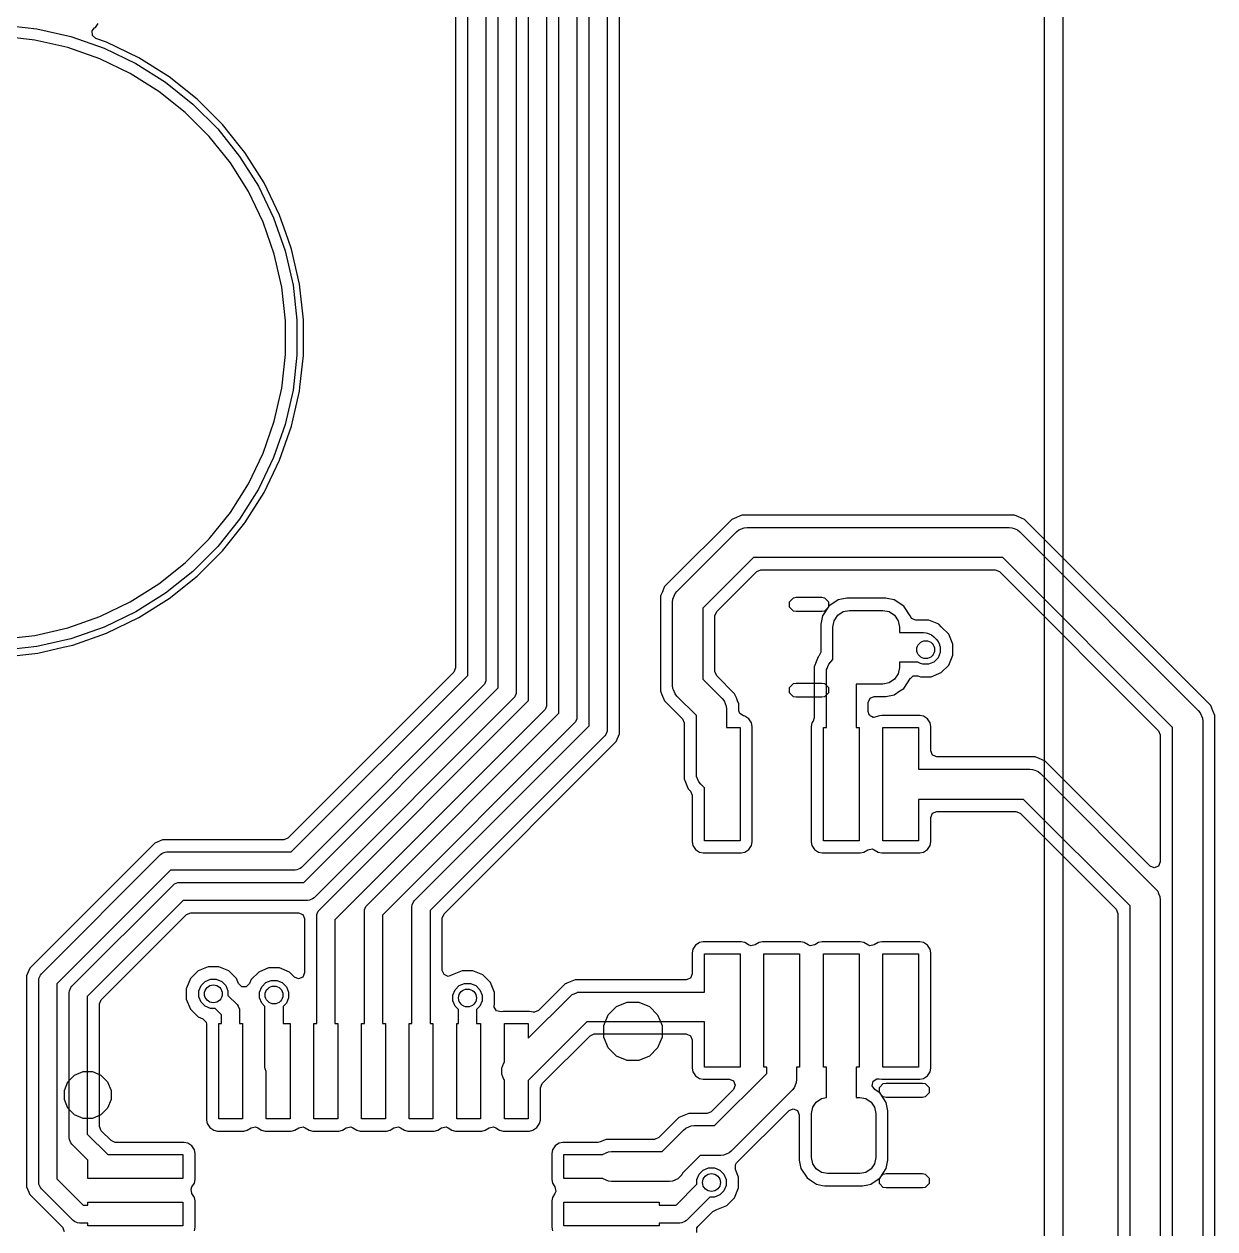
# Model space of a CAD drawing. Extents: x 117.4 to 171.8, y -136.1 to -67.8.
# Drawn here: x 155.43 to 165.43, y -114.66 to -104.55 of the extents above; entities that cross this region are included whole.
import ezdxf

# ---------------------------------------------------------------- set-up
doc = ezdxf.new("R2010")
doc.units = 0
doc.layers.add('BLACK', color=7, linetype='CONTINUOUS')

msp = doc.modelspace()

# ---------------------------------------------------------------- linework, layer by layer
at = {"layer": 'BLACK', "linetype": 'CONTINUOUS'}
for p, q in [((163.9981, -115.978836), (163.9981, -101.1324)), ((164.1505, -101.2086), (164.1505, -116.981999)), ((159.0501, -102.135651), (159.0501, -109.952984)), ((159.1526, -110.01615), (159.1526, -102.1712)), ((159.305, -102.202763), (159.305, -110.047714)), ((159.407599, -109.942089), (159.4076, -102.276824)), ((159.559999, -102.308387), (159.559999, -109.942089)), ((159.662599, -110.047713), (159.6626, -102.382448)), ((159.814999, -102.414011), (159.814999, -110.047713)), ((159.9176, -110.333021), (159.9176, -102.488072)), ((160.07, -102.519635), (160.07, -110.364584)), ((160.1726, -110.438645), (160.1726, -102.593696)), ((160.325, -102.625259), (160.325, -110.470208)), ((160.4275, -106.911098), (160.4275, -102.688425)), ((155.237548, -104.552668), (155.530788, -104.585708)), ((155.530788, -104.585708), (155.818485, -104.651373)), ((155.997962, -104.603313), (156.017375, -104.578256)), ((156.000107, -104.641521), (155.997962, -104.603313)), ((156.017375, -104.578256), (156.023898, -104.573898)), ((156.023898, -104.573898), (156.046553, -104.539993)), ((155.514705, -104.680362), (155.232164, -104.648528)), ((155.791906, -104.743632), (155.514705, -104.680362)), ((155.818485, -104.651373), (156.097021, -104.748837)), ((156.028642, -104.667021), (156.000107, -104.641521)), ((156.11795, -104.698272), (156.028642, -104.667021)), ((156.117956, -104.698274), (156.11795, -104.698272)), ((156.117963, -104.698277), (156.117956, -104.698274)), ((156.117969, -104.69828), (156.117963, -104.698277)), ((156.117974, -104.698282), (156.117969, -104.69828)), ((156.389358, -104.828973), (156.117974, -104.698282)), ((156.060279, -104.837539), (155.791906, -104.743632)), ((156.097021, -104.748837), (156.362893, -104.876874)), ((156.31645, -104.960905), (156.060279, -104.837539)), ((156.362893, -104.876874), (156.612757, -105.033874)), ((156.389368, -104.828978), (156.389358, -104.828973)), ((156.644422, -104.989239), (156.389368, -104.828978)), ((156.557199, -105.112177), (156.31645, -104.960905)), ((156.644424, -104.989241), (156.644422, -104.989239)), ((156.644426, -104.989242), (156.644424, -104.989241)), ((156.879939, -105.177058), (156.644426, -104.989242)), ((156.779496, -105.289453), (156.557199, -105.112177)), ((156.612757, -105.033874), (156.843472, -105.217864)), ((156.843472, -105.217864), (157.052136, -105.426528)), ((157.092942, -105.390061), (156.879939, -105.177058)), ((156.980547, -105.490504), (156.779496, -105.289453)), ((157.052136, -105.426528), (157.236126, -105.657243)), ((157.24434, -105.579908), (157.092942, -105.390061)), ((157.157823, -105.712801), (156.980547, -105.490504)), ((157.28076, -105.625577), (157.24434, -105.579908)), ((157.441021, -105.880631), (157.28076, -105.625577)), ((157.309095, -105.95355), (157.157823, -105.712801)), ((157.236126, -105.657243), (157.393126, -105.907107)), ((157.393126, -105.907107), (157.521163, -106.172979)), ((157.441023, -105.880635), (157.441021, -105.880631)), ((157.571723, -106.152037), (157.441023, -105.880635)), ((157.432461, -106.209721), (157.309095, -105.95355)), ((157.526368, -106.478094), (157.432461, -106.209721)), ((157.521163, -106.172979), (157.618627, -106.451515)), ((157.571726, -106.152046), (157.571723, -106.152037)), ((157.571727, -106.152048), (157.571726, -106.152046)), ((157.598997, -106.229983), (157.571727, -106.152048)), ((157.623114, -106.298905), (157.598997, -106.229983)), ((157.671215, -106.436369), (157.623114, -106.298905)), ((157.738244, -106.730038), (157.671215, -106.436369)), ((157.589638, -106.755295), (157.526368, -106.478094)), ((157.618627, -106.451515), (157.684292, -106.739212)), ((157.684292, -106.739212), (157.717332, -107.032452)), ((157.738244, -106.730043), (157.738244, -106.730038)), ((157.738245, -106.730045), (157.738244, -106.730043)), ((157.771972, -107.029384), (157.738245, -106.730045)), ((157.621472, -107.037836), (157.589638, -106.755295)), ((160.4275, -109.35435), (160.4275, -106.911098)), ((157.621472, -107.322164), (157.621472, -107.037836)), ((157.717332, -107.032452), (157.717332, -107.327548)), ((157.771972, -107.330616), (157.771972, -107.029384)), ((157.589638, -107.604705), (157.621472, -107.322164)), ((157.717332, -107.327548), (157.684292, -107.620788)), ((157.742118, -107.595578), (157.771972, -107.330616)), ((157.526368, -107.881906), (157.589638, -107.604705)), ((157.684292, -107.620788), (157.618627, -107.908485)), ((157.699462, -107.799873), (157.738244, -107.629961)), ((157.738244, -107.629961), (157.742118, -107.595578)), ((157.671214, -107.923635), (157.699462, -107.799873)), ((157.432461, -108.150279), (157.526368, -107.881906)), ((157.618627, -107.908485), (157.521163, -108.187021)), ((157.571723, -108.207963), (157.671214, -107.923635)), ((157.309095, -108.40645), (157.432461, -108.150279)), ((157.521163, -108.187021), (157.393126, -108.452893)), ((157.441023, -108.479365), (157.571723, -108.207963)), ((157.157823, -108.647199), (157.309095, -108.40645)), ((157.393126, -108.452893), (157.236126, -108.702757)), ((157.280758, -108.734426), (157.441023, -108.479365)), ((156.980547, -108.869496), (157.157823, -108.647199)), ((157.236126, -108.702757), (157.052136, -108.933472)), ((157.092942, -108.969939), (157.280758, -108.734426)), ((161.369996, -108.70544), (160.869999, -109.205439)), ((161.369997, -108.70544), (161.369996, -108.70544)), ((161.454346, -108.6705), (161.369997, -108.70544)), ((161.454349, -108.6705), (161.454346, -108.6705)), ((161.545651, -108.6705), (161.454349, -108.6705)), ((163.74565, -108.6705), (161.545651, -108.6705)), ((163.745651, -108.6705), (163.74565, -108.6705)), ((163.745653, -108.6705), (163.745651, -108.6705)), ((163.780589, -108.684971), (163.745653, -108.6705)), ((163.78059, -108.684972), (163.780589, -108.684971)), ((163.830001, -108.705439), (163.78059, -108.684972)), ((163.830002, -108.70544), (163.830001, -108.705439)), ((165.330001, -110.205439), (163.830002, -108.70544)), ((156.779496, -109.070547), (156.980547, -108.869496)), ((160.910197, -109.310197), (161.410198, -108.810197)), ((161.410198, -108.810197), (161.429442, -108.794403)), ((161.429442, -108.794403), (161.475223, -108.77544)), ((161.475223, -108.77544), (161.475224, -108.77544)), ((161.475224, -108.77544), (161.5, -108.773)), ((161.5, -108.773), (163.7, -108.773)), ((163.7, -108.773), (163.724776, -108.77544)), ((163.724776, -108.77544), (163.724777, -108.77544)), ((163.724777, -108.77544), (163.74374, -108.783295)), ((163.74374, -108.783295), (163.770557, -108.794403)), ((163.770557, -108.794403), (163.770558, -108.794404)), ((163.770558, -108.794404), (163.789803, -108.810197)), ((163.789803, -108.810197), (165.289802, -110.310197)), ((157.052136, -108.933472), (156.843472, -109.142136)), ((156.879939, -109.182942), (157.092942, -108.969939)), ((156.557199, -109.247823), (156.779496, -109.070547)), ((161.552605, -109.027), (161.127, -109.452605)), ((163.647394, -109.027), (161.552605, -109.027)), ((165.073, -110.452605), (163.647394, -109.027)), ((156.843472, -109.142136), (156.612757, -109.326126)), ((161.244145, -109.480417), (161.580417, -109.144145)), ((161.580417, -109.144145), (161.615772, -109.1295)), ((161.615772, -109.1295), (163.584228, -109.1295)), ((163.584228, -109.1295), (163.619583, -109.144145)), ((163.619583, -109.144145), (164.955855, -110.480417)), ((156.31645, -109.399095), (156.557199, -109.247823)), ((156.644426, -109.370758), (156.879939, -109.182942)), ((160.805439, -109.269999), (160.784972, -109.31941)), ((160.80544, -109.269997), (160.805439, -109.269999)), ((160.805442, -109.269995), (160.80544, -109.269997)), ((160.869999, -109.205439), (160.805442, -109.269995)), ((156.612757, -109.326126), (156.362893, -109.483126)), ((156.389365, -109.531023), (156.644426, -109.370758)), ((160.4275, -110.434661), (160.4275, -109.35435)), ((160.77172, -109.351405), (160.7705, -109.35435)), ((160.7705, -109.35435), (160.7705, -110.054349)), ((160.772755, -109.348905), (160.77172, -109.351405)), ((160.784971, -109.31941), (160.772755, -109.348905)), ((160.784972, -109.319411), (160.784971, -109.31941)), ((160.784972, -109.31941), (160.784972, -109.319411)), ((160.873, -109.4), (160.87544, -109.375224)), ((160.87544, -109.375224), (160.894403, -109.329443)), ((160.894403, -109.329443), (160.894404, -109.329442)), ((160.894404, -109.329442), (160.910197, -109.310197)), ((161.856731, -109.397039), (161.889203, -109.364567)), ((161.889203, -109.364567), (161.912164, -109.36)), ((161.912164, -109.36), (162.127836, -109.36)), ((162.127836, -109.36), (162.150797, -109.364567)), ((162.150797, -109.364567), (162.183269, -109.397039)), ((162.336106, -109.367501), (162.265384, -109.381568)), ((162.336116, -109.3675), (162.336106, -109.367501)), ((162.663884, -109.3675), (162.336116, -109.3675)), ((162.663885, -109.3675), (162.663884, -109.3675)), ((162.675566, -109.369823), (162.663885, -109.3675)), ((162.734614, -109.381568), (162.675566, -109.369823)), ((156.060279, -109.522461), (156.31645, -109.399095)), ((160.873, -110.1), (160.873, -109.4)), ((161.127, -109.452605), (161.127, -110.047394)), ((161.856731, -109.442961), (161.856731, -109.397039)), ((161.889203, -109.475433), (161.856731, -109.442961)), ((161.912164, -109.48), (161.889203, -109.475433)), ((162.150797, -109.475433), (162.127836, -109.48)), ((162.185167, -109.435166), (162.131569, -109.515381)), ((162.183269, -109.442961), (162.150797, -109.475433)), ((162.183269, -109.397039), (162.183269, -109.442961)), ((162.265377, -109.381571), (162.185167, -109.435166)), ((162.265384, -109.381568), (162.265377, -109.381571)), ((162.306424, -109.480657), (162.36, -109.47)), ((162.36, -109.47), (162.64, -109.47)), ((162.64, -109.47), (162.693576, -109.480657)), ((162.734618, -109.381569), (162.734614, -109.381568)), ((162.814833, -109.435167), (162.734618, -109.381569)), ((162.868428, -109.515377), (162.814833, -109.435167)), ((155.791906, -109.616368), (156.060279, -109.522461)), ((156.362893, -109.483126), (156.097021, -109.611163)), ((156.117963, -109.661723), (156.389365, -109.531023)), ((161.2295, -109.515772), (161.244145, -109.480417)), ((161.2295, -109.984227), (161.2295, -109.515772)), ((162.127836, -109.48), (161.912164, -109.48)), ((162.131568, -109.515385), (162.1175, -109.586111)), ((162.131569, -109.515381), (162.131568, -109.515385)), ((162.22, -109.61), (162.230657, -109.556424)), ((162.230657, -109.556424), (162.261005, -109.511005)), ((162.261005, -109.511005), (162.306424, -109.480657)), ((162.693576, -109.480657), (162.738995, -109.511005)), ((162.738995, -109.511005), (162.769343, -109.556424)), ((162.769343, -109.556424), (162.78, -109.61)), ((162.870314, -109.51993), (162.868428, -109.515377)), ((162.87162, -109.519388), (162.870314, -109.51993)), ((162.881493, -109.537855), (162.87162, -109.519388)), ((162.916848, -109.5525), (162.881493, -109.537855)), ((163.025253, -109.5525), (162.916848, -109.5525)), ((163.108868, -109.587135), (163.025253, -109.5525)), ((155.232164, -109.711472), (155.514705, -109.679638)), ((155.514705, -109.679638), (155.791906, -109.616368)), ((156.097021, -109.611163), (155.818485, -109.708627)), ((155.833635, -109.761214), (156.117963, -109.661723)), ((162.1175, -109.586111), (162.1175, -109.820056)), ((162.22, -109.883224), (162.22, -109.61)), ((162.78, -109.61), (162.78, -109.655)), ((162.78, -109.655), (162.98, -109.655)), ((162.98, -109.655), (163.004386, -109.657402)), ((163.004386, -109.657402), (163.004387, -109.657402)), ((163.004387, -109.657402), (163.014818, -109.661723)), ((163.014818, -109.661723), (163.049446, -109.676066)), ((163.049446, -109.676066), (163.049451, -109.676071)), ((163.049451, -109.676071), (163.068388, -109.691612)), ((163.128868, -109.607135), (163.108868, -109.587135)), ((163.192865, -109.671132), (163.128868, -109.607135)), ((163.2275, -109.754747), (163.192865, -109.671132)), ((155.530788, -109.774292), (155.237548, -109.807332)), ((155.818485, -109.708627), (155.530788, -109.774292)), ((155.539961, -109.828244), (155.75242, -109.77975)), ((155.75242, -109.77975), (155.833635, -109.761214)), ((163.068388, -109.691612), (163.088388, -109.711611)), ((163.088388, -109.711611), (163.103933, -109.730553)), ((163.103933, -109.730553), (163.103934, -109.730554)), ((163.103934, -109.730554), (163.114314, -109.755614)), ((163.114314, -109.755614), (163.116633, -109.761214)), ((163.116633, -109.761214), (163.122598, -109.775614)), ((163.122598, -109.775614), (163.122598, -109.824386)), ((163.2275, -109.845253), (163.2275, -109.754747)), ((155.240616, -109.861972), (155.539955, -109.828245)), ((155.539955, -109.828245), (155.539957, -109.828244)), ((155.539957, -109.828244), (155.539961, -109.828244)), ((162.097134, -109.861132), (162.0625, -109.944746)), ((162.102857, -109.855409), (162.097134, -109.861132)), ((162.1175, -109.820056), (162.102857, -109.855409)), ((163.103934, -109.869446), (163.069446, -109.903934)), ((163.122598, -109.824386), (163.103934, -109.869446)), ((163.192865, -109.928868), (163.2275, -109.845253)), ((159.0501, -109.952984), (159.035455, -109.988339)), ((159.407599, -110.121775), (159.407599, -109.942089)), ((159.559999, -109.942089), (159.56, -110.153338)), ((162.0625, -109.944746), (162.0625, -110.371324)), ((162.165, -109.99), (162.167402, -109.965614)), ((162.167402, -109.965614), (162.170989, -109.956955)), ((162.170989, -109.956955), (162.177146, -109.942089)), ((162.177146, -109.942089), (162.186066, -109.920554)), ((162.186066, -109.920554), (162.186071, -109.920548)), ((162.186071, -109.920548), (162.201612, -109.901612)), ((162.201612, -109.901612), (162.22, -109.883224)), ((162.78, -109.95), (162.769343, -110.003576)), ((162.933128, -109.905), (162.78, -109.905)), ((162.78, -109.905), (162.78, -109.95)), ((162.956949, -109.914866), (162.933128, -109.905)), ((162.975613, -109.922598), (162.956949, -109.914866)), ((162.975614, -109.922598), (162.975613, -109.922598)), ((163.024386, -109.922598), (162.975614, -109.922598)), ((163.024387, -109.922598), (163.024386, -109.922598)), ((163.037584, -109.917131), (163.024387, -109.922598)), ((163.069446, -109.903934), (163.037584, -109.917131)), ((163.128868, -109.992865), (163.192865, -109.928868)), ((159.035455, -109.988339), (157.641827, -111.381967)), ((157.669638, -111.499112), (159.1526, -110.01615)), ((159.303536, -110.06258), (159.292158, -110.090048)), ((159.305, -110.047714), (159.303536, -110.062579)), ((159.303536, -110.062579), (159.303536, -110.06258)), ((159.662599, -110.227398), (159.662599, -110.047713)), ((159.814999, -110.047713), (159.815, -110.258961)), ((160.7705, -110.054349), (160.7705, -110.145651)), ((161.127, -110.047394), (161.289803, -110.210198)), ((161.244145, -110.019582), (161.2295, -109.984227)), ((161.394558, -110.169995), (161.244145, -110.019582)), ((161.856731, -110.117039), (161.889203, -110.084567)), ((161.889203, -110.084567), (161.912164, -110.08)), ((161.912164, -110.08), (162.127836, -110.08)), ((162.127836, -110.08), (162.150797, -110.084567)), ((162.150797, -110.084567), (162.183269, -110.117039)), ((162.165, -110.455), (162.165, -109.99)), ((162.693576, -110.079343), (162.64, -110.09)), ((162.738995, -110.048995), (162.693576, -110.079343)), ((162.769343, -110.003576), (162.738995, -110.048995)), ((162.814833, -110.124833), (162.871167, -110.040524)), ((162.871167, -110.040524), (162.872357, -110.041319)), ((162.872357, -110.041319), (162.895038, -110.018627)), ((162.895038, -110.018627), (162.933306, -110.018619)), ((162.933306, -110.018619), (162.942499, -110.022426)), ((162.942499, -110.022426), (162.954744, -110.027499)), ((162.954744, -110.027499), (162.954747, -110.0275)), ((162.954747, -110.0275), (163.045251, -110.0275)), ((163.045251, -110.0275), (163.045253, -110.0275)), ((163.045253, -110.0275), (163.128868, -109.992865)), ((159.282682, -110.101595), (157.755084, -111.629194)), ((157.775262, -111.754112), (159.407599, -110.121775)), ((159.292158, -110.090048), (159.282682, -110.101595)), ((159.558536, -110.168204), (159.55049, -110.187627)), ((159.56, -110.153338), (159.558536, -110.168204)), ((160.7705, -110.145651), (160.780793, -110.1705)), ((160.780793, -110.1705), (160.805439, -110.230001)), ((160.87544, -110.124776), (160.873, -110.1)), ((160.87544, -110.124777), (160.87544, -110.124776)), ((160.881113, -110.138472), (160.87544, -110.124777)), ((160.894403, -110.170557), (160.881113, -110.138472)), ((160.894404, -110.170558), (160.894403, -110.170557)), ((160.910197, -110.189803), (160.894404, -110.170558)), ((161.394562, -110.170001), (161.394558, -110.169995)), ((161.40924, -110.205439), (161.394562, -110.170001)), ((161.856731, -110.162961), (161.856731, -110.117039)), ((161.889203, -110.195433), (161.856731, -110.162961)), ((162.183269, -110.162961), (162.150797, -110.195433)), ((162.183269, -110.117039), (162.183269, -110.162961)), ((162.64, -110.09), (162.415, -110.09)), ((162.415, -110.09), (162.415, -110.455)), ((162.663893, -110.192498), (162.734615, -110.178431)), ((162.734615, -110.178431), (162.734615, -110.17843)), ((162.734615, -110.17843), (162.734619, -110.17843)), ((162.734619, -110.17843), (162.783677, -110.145651)), ((162.783677, -110.145651), (162.814833, -110.124833)), ((159.537681, -110.20722), (157.860708, -111.884194)), ((157.906118, -111.98388), (159.662599, -110.227398)), ((159.547158, -110.195673), (159.537681, -110.20722)), ((159.55049, -110.187627), (159.547158, -110.195673)), ((159.813536, -110.273827), (159.802158, -110.301295)), ((159.815, -110.258961), (159.813536, -110.273827)), ((160.805439, -110.230001), (160.80544, -110.230002)), ((160.80544, -110.230002), (160.955855, -110.380417)), ((161.073, -110.352605), (160.910197, -110.189803)), ((161.289803, -110.210198), (161.305597, -110.229442)), ((161.305597, -110.229442), (161.323982, -110.273827)), ((161.323982, -110.273827), (161.32456, -110.275224)), ((161.32456, -110.275224), (161.327, -110.3)), ((161.419414, -110.230001), (161.40924, -110.205439)), ((161.4295, -110.25435), (161.419414, -110.230001)), ((161.4295, -110.31095), (161.4295, -110.25435)), ((161.912164, -110.2), (161.889203, -110.195433)), ((162.127836, -110.2), (161.912164, -110.2)), ((162.150797, -110.195433), (162.127836, -110.2)), ((162.5175, -110.242499), (162.532145, -110.207144)), ((162.5175, -110.320032), (162.5175, -110.242499)), ((162.532145, -110.207144), (162.5675, -110.192499)), ((162.5675, -110.192499), (162.663883, -110.192499)), ((162.663883, -110.192499), (162.663884, -110.192499)), ((162.663884, -110.192499), (162.663885, -110.192498)), ((162.663885, -110.192498), (162.663893, -110.192498)), ((165.394561, -110.269999), (165.330001, -110.205439)), ((165.412991, -110.314493), (165.394561, -110.269999)), ((159.792682, -110.312842), (158.0362, -112.069325)), ((158.306118, -111.944504), (159.9176, -110.333021)), ((159.802158, -110.301295), (159.792682, -110.312842)), ((160.068536, -110.37945), (160.057159, -110.406918)), ((160.07, -110.364584), (160.068536, -110.37945)), ((160.955855, -110.380417), (160.9705, -110.415772)), ((161.073, -110.84), (161.073, -110.352605)), ((161.327, -110.3), (161.327, -110.455)), ((161.43001, -110.314493), (161.4295, -110.31095)), ((161.437927, -110.335148), (161.43001, -110.314493)), ((161.469745, -110.356408), (161.437927, -110.335148)), ((161.479989, -110.358445), (161.469745, -110.356408)), ((161.479991, -110.358446), (161.479989, -110.358445)), ((161.479993, -110.358447), (161.479991, -110.358446)), ((161.513898, -110.381102), (161.479993, -110.358447)), ((161.536553, -110.415007), (161.513898, -110.381102)), ((162.0625, -110.371324), (162.054074, -110.399101)), ((162.525926, -110.347809), (162.5175, -110.320032)), ((162.530184, -110.350654), (162.525926, -110.347809)), ((162.532145, -110.355387), (162.530184, -110.350654)), ((162.545617, -110.360967), (162.532145, -110.355387)), ((162.557744, -110.369071), (162.545617, -110.360967)), ((162.562767, -110.368071), (162.557744, -110.369071)), ((162.5675, -110.370032), (162.562767, -110.368071)), ((162.580973, -110.36445), (162.5675, -110.370032)), ((162.595277, -110.361606), (162.580973, -110.36445)), ((162.600003, -110.358448), (162.595277, -110.361606)), ((162.600006, -110.358447), (162.600003, -110.358448)), ((162.600007, -110.358447), (162.600006, -110.358447)), ((162.61026, -110.356408), (162.600007, -110.358447)), ((162.629904, -110.352501), (162.61026, -110.356408)), ((162.629908, -110.3525), (162.629904, -110.352501)), ((162.95009, -110.3525), (162.629908, -110.3525)), ((162.950095, -110.3525), (162.95009, -110.3525)), ((162.979993, -110.358447), (162.950095, -110.3525)), ((163.013898, -110.381102), (162.979993, -110.358447)), ((163.036553, -110.415007), (163.013898, -110.381102)), ((165.289802, -110.310197), (165.305596, -110.329442)), ((165.305596, -110.329442), (165.305597, -110.329443)), ((165.305597, -110.329443), (165.32456, -110.375224)), ((165.32456, -110.375224), (165.327, -110.4)), ((165.414739, -110.318713), (165.412991, -110.314493)), ((165.428733, -110.352498), (165.414739, -110.318713)), ((165.429499, -110.354348), (165.428733, -110.352498)), ((165.4295, -110.35435), (165.429499, -110.354348)), ((165.4295, -113.411097), (165.4295, -110.35435)), ((160.047682, -110.418465), (158.4362, -112.029949)), ((158.706118, -111.905131), (160.1726, -110.438645)), ((160.057159, -110.406918), (160.047682, -110.418465)), ((160.323536, -110.485074), (160.312158, -110.512542)), ((160.325, -110.470208), (160.323536, -110.485074)), ((160.4275, -110.505754), (160.4275, -110.434661)), ((160.9705, -110.415772), (160.9705, -110.885652)), ((161.327, -110.455), (161.44, -110.455)), ((161.44, -110.455), (161.44, -111.405)), ((161.542499, -110.444906), (161.536553, -110.415007)), ((161.5425, -111.415095), (161.542499, -110.444906)), ((162.043447, -110.415007), (162.0375, -110.444905)), ((162.0375, -110.444905), (162.0375, -110.444906)), ((162.0375, -110.444906), (162.0375, -110.444908)), ((162.0375, -110.444908), (162.0375, -111.415091)), ((162.043448, -110.415004), (162.043447, -110.415007)), ((162.054074, -110.399101), (162.043448, -110.415004)), ((162.14, -111.405), (162.14, -110.455)), ((162.14, -110.455), (162.165, -110.455)), ((162.415, -110.455), (162.44, -110.455)), ((162.44, -110.455), (162.44, -111.405)), ((162.64, -111.405), (162.64, -110.455)), ((162.64, -110.455), (162.94, -110.455)), ((162.94, -110.455), (162.94, -110.803)), ((163.042499, -110.444906), (163.036553, -110.415007)), ((163.042499, -110.444908), (163.042499, -110.444906)), ((163.042499, -110.6505), (163.042499, -110.444908)), ((164.955855, -110.480417), (164.9705, -110.515772)), ((165.073, -115.493414), (165.073, -110.452605)), ((165.327, -110.4), (165.327, -115.493414)), ((160.302682, -110.524089), (158.8362, -111.990574)), ((158.953344, -112.018386), (160.400295, -110.571433)), ((160.312158, -110.512542), (160.302682, -110.524089)), ((160.400295, -110.571433), (160.4275, -110.505754)), ((164.9705, -110.515772), (164.9705, -111.581828)), ((163.057144, -110.685855), (163.042499, -110.6505)), ((163.092499, -110.7005), (163.057144, -110.685855)), ((163.91905, -110.7005), (163.092499, -110.7005)), ((163.919051, -110.7005), (163.91905, -110.7005)), ((163.919053, -110.7005), (163.919051, -110.7005)), ((163.953989, -110.714971), (163.919053, -110.7005)), ((163.95399, -110.714972), (163.953989, -110.714971)), ((164.003401, -110.735439), (163.95399, -110.714972)), ((164.003402, -110.73544), (164.003401, -110.735439)), ((164.003404, -110.735442), (164.003402, -110.73544)), ((164.885145, -111.617183), (164.003404, -110.735442)), ((160.9705, -110.885652), (161.005439, -110.970001)), ((161.07544, -110.864776), (161.073, -110.84)), ((161.094403, -110.910557), (161.07544, -110.864776)), ((162.94, -110.803), (163.8734, -110.803)), ((163.8734, -110.803), (163.898176, -110.80544)), ((163.898176, -110.80544), (163.898177, -110.80544)), ((163.898177, -110.80544), (163.91714, -110.813295)), ((163.91714, -110.813295), (163.943957, -110.824403)), ((163.943957, -110.824403), (163.943958, -110.824404)), ((163.943958, -110.824404), (163.963203, -110.840197)), ((163.963203, -110.840197), (164.933202, -111.810197)), ((161.005439, -110.970001), (161.022855, -110.987417)), ((161.022855, -110.987417), (161.0375, -111.022772)), ((161.094404, -110.910558), (161.094403, -110.910557)), ((161.110197, -110.929803), (161.094404, -110.910558)), ((161.14, -110.959605), (161.110197, -110.929803)), ((161.14, -111.405), (161.14, -110.959605)), ((161.0375, -111.022772), (161.0375, -111.415091)), ((163.820794, -111.057), (162.94, -111.057)), ((162.94, -111.057), (162.94, -111.405)), ((164.7164, -111.952605), (163.820794, -111.057)), ((163.0425, -111.2095), (163.057145, -111.174145)), ((163.057145, -111.174145), (163.0925, -111.1595)), ((163.0925, -111.1595), (163.757628, -111.1595)), ((163.757628, -111.1595), (163.792983, -111.174145)), ((163.792983, -111.174145), (164.599255, -111.980417)), ((163.0425, -111.415095), (163.0425, -111.2095)), ((156.589139, -111.396612), (156.523461, -111.423818)), ((157.606472, -111.396612), (156.589139, -111.396612)), ((157.641827, -111.381967), (157.606472, -111.396612)), ((156.52346, -111.423818), (155.767376, -112.179904)), ((156.523461, -111.423818), (156.52346, -111.423818)), ((156.593109, -111.507499), (156.609822, -111.500576)), ((156.609822, -111.500576), (156.624688, -111.499112)), ((156.624688, -111.499112), (157.669638, -111.499112)), ((161.0375, -111.415091), (161.037501, -111.415094)), ((161.037501, -111.415094), (161.043447, -111.444993)), ((161.043447, -111.444993), (161.066102, -111.478898)), ((161.066102, -111.478898), (161.100007, -111.501553)), ((161.100007, -111.501553), (161.129905, -111.5075)), ((161.44, -111.405), (161.14, -111.405)), ((161.450094, -111.507499), (161.479993, -111.501553)), ((161.479993, -111.501553), (161.513898, -111.478898)), ((161.513898, -111.478898), (161.536553, -111.444993)), ((161.536553, -111.444993), (161.5425, -111.415095)), ((162.0375, -111.415091), (162.037501, -111.415094)), ((162.037501, -111.415094), (162.043447, -111.444993)), ((162.043447, -111.444993), (162.066102, -111.478898)), ((162.066102, -111.478898), (162.100007, -111.501553)), ((162.100007, -111.501553), (162.129905, -111.5075)), ((162.44, -111.405), (162.14, -111.405)), ((162.450094, -111.507499), (162.479993, -111.501553)), ((162.479993, -111.501553), (162.512222, -111.480017)), ((162.512222, -111.480017), (162.549753, -111.472551)), ((162.549753, -111.472551), (162.567776, -111.480017)), ((162.567776, -111.480017), (162.600007, -111.501553)), ((162.600007, -111.501553), (162.629905, -111.5075)), ((162.94, -111.405), (162.64, -111.405)), ((162.950094, -111.507499), (162.979993, -111.501553)), ((162.979993, -111.501553), (163.013898, -111.478898)), ((163.013898, -111.478898), (163.036553, -111.444993)), ((163.036553, -111.444993), (163.0425, -111.415095)), ((155.571118, -112.521118), (156.570806, -111.521431)), ((156.570806, -111.521431), (156.582353, -111.511954)), ((156.582353, -111.511954), (156.593109, -111.507499)), ((161.129905, -111.5075), (161.450094, -111.507499)), ((162.129905, -111.5075), (162.450094, -111.507499)), ((162.629905, -111.5075), (162.950094, -111.507499)), ((164.9705, -111.581828), (164.955855, -111.617183)), ((156.656251, -111.651512), (155.7012, -112.606563)), ((157.701202, -111.651512), (156.656251, -111.651512)), ((157.716068, -111.650048), (157.701202, -111.651512)), ((157.743536, -111.63867), (157.716068, -111.650048)), ((157.755084, -111.629194), (157.743536, -111.63867)), ((164.9205, -111.631828), (164.885145, -111.617183)), ((164.955855, -111.617183), (164.9205, -111.631828)), ((155.826118, -112.626742), (156.676431, -111.77643)), ((156.676431, -111.77643), (156.687978, -111.766954)), ((156.687978, -111.766954), (156.715446, -111.755576)), ((156.715446, -111.755576), (156.730312, -111.754112)), ((156.730312, -111.754112), (157.775262, -111.754112)), ((157.821692, -111.905048), (157.806826, -111.906512)), ((157.84916, -111.89367), (157.821692, -111.905048)), ((157.860708, -111.884194), (157.84916, -111.89367)), ((158.696642, -111.916678), (158.706118, -111.905131)), ((164.933202, -111.810197), (164.948996, -111.829442)), ((164.948996, -111.829442), (164.948997, -111.829443)), ((164.948997, -111.829443), (164.956956, -111.848658)), ((164.956956, -111.848658), (164.966992, -111.872888)), ((164.966992, -111.872888), (164.96796, -111.875224)), ((164.96796, -111.875224), (164.9704, -111.9)), ((164.9704, -111.9), (164.9704, -115.180383)), ((156.761875, -111.906512), (155.9562, -112.712187)), ((157.806826, -111.906512), (156.761875, -111.906512)), ((157.885264, -112.022896), (157.896642, -111.995428)), ((157.896642, -111.995428), (157.906118, -111.98388)), ((158.2838, -111.998386), (158.285264, -111.98352)), ((158.2838, -112.94), (158.2838, -111.998386)), ((158.285264, -111.98352), (158.296642, -111.956052)), ((158.296642, -111.956052), (158.306118, -111.944504)), ((158.6838, -111.959012), (158.685264, -111.944146)), ((158.6838, -112.94), (158.6838, -111.959012)), ((158.685264, -111.944146), (158.696642, -111.916678)), ((158.8362, -111.990574), (158.8362, -112.94)), ((164.599255, -111.980417), (164.6139, -112.015772)), ((164.7164, -115.127777), (164.7164, -111.952605)), ((156.073345, -112.739999), (156.789687, -112.023657)), ((156.789687, -112.023657), (156.825042, -112.009012)), ((156.825042, -112.009012), (157.7313, -112.009012)), ((157.7313, -112.009012), (157.766655, -112.023657)), ((157.766655, -112.023657), (157.7813, -112.059012)), ((157.7813, -112.059012), (157.7813, -112.513857)), ((157.8838, -112.037762), (157.885264, -112.022896)), ((157.8838, -112.94), (157.8838, -112.037762)), ((158.0362, -112.069325), (158.0362, -112.94)), ((158.4362, -112.029949), (158.4362, -112.94)), ((158.9387, -112.05374), (158.953344, -112.018386)), ((158.9387, -112.493857), (158.9387, -112.05374)), ((164.6139, -112.015772), (164.6139, -115.064611)), ((155.767376, -112.179904), (155.523775, -112.423505)), ((161.066102, -112.281102), (161.043447, -112.315007)), ((161.078892, -112.272556), (161.066102, -112.281102)), ((161.100006, -112.258447), (161.078892, -112.272556)), ((161.129904, -112.252501), (161.100006, -112.258447)), ((161.129908, -112.2525), (161.129904, -112.252501)), ((161.45009, -112.2525), (161.129908, -112.2525)), ((161.450095, -112.2525), (161.45009, -112.2525)), ((161.479993, -112.258447), (161.450095, -112.2525)), ((161.51222, -112.279981), (161.479993, -112.258447)), ((161.530245, -112.287447), (161.51222, -112.279981)), ((161.567778, -112.279981), (161.530245, -112.287447)), ((161.600004, -112.258447), (161.567778, -112.279981)), ((161.629904, -112.252501), (161.600004, -112.258447)), ((161.629908, -112.2525), (161.629904, -112.252501)), ((161.95009, -112.2525), (161.629908, -112.2525)), ((161.950095, -112.2525), (161.95009, -112.2525)), ((161.979993, -112.258447), (161.950095, -112.2525)), ((162.01222, -112.279981), (161.979993, -112.258447)), ((162.030245, -112.287447), (162.01222, -112.279981)), ((162.067778, -112.279981), (162.030245, -112.287447)), ((162.100004, -112.258447), (162.067778, -112.279981)), ((162.129904, -112.252501), (162.100004, -112.258447)), ((162.129908, -112.2525), (162.129904, -112.252501)), ((162.45009, -112.2525), (162.129908, -112.2525)), ((162.450095, -112.2525), (162.45009, -112.2525)), ((162.479993, -112.258447), (162.450095, -112.2525)), ((162.51222, -112.279981), (162.479993, -112.258447)), ((162.530245, -112.287447), (162.51222, -112.279981)), ((162.567778, -112.279981), (162.530245, -112.287447)), ((162.600004, -112.258447), (162.567778, -112.279981)), ((162.629904, -112.252501), (162.600004, -112.258447)), ((162.629908, -112.2525), (162.629904, -112.252501)), ((162.95009, -112.2525), (162.629908, -112.2525)), ((162.950095, -112.2525), (162.95009, -112.2525)), ((162.979993, -112.258447), (162.950095, -112.2525)), ((163.013898, -112.281102), (162.979993, -112.258447)), ((163.036553, -112.315007), (163.013898, -112.281102)), ((161.043447, -112.315007), (161.0375, -112.344905)), ((161.0375, -112.344905), (161.0375, -112.344906)), ((161.0375, -112.344906), (161.0375, -112.344908)), ((161.0375, -112.344908), (161.0375, -112.5225)), ((161.14, -112.675), (161.14, -112.355)), ((161.14, -112.355), (161.44, -112.355)), ((161.44, -112.355), (161.44, -113.305)), ((161.64, -113.305), (161.64, -112.355)), ((161.64, -112.355), (161.94, -112.355)), ((161.94, -112.355), (161.94, -113.305)), ((162.14, -113.305), (162.14, -112.355)), ((162.14, -112.355), (162.44, -112.355)), ((162.44, -112.355), (162.44, -113.305)), ((162.64, -113.305), (162.64, -112.355)), ((162.64, -112.355), (162.94, -112.355)), ((162.94, -112.355), (162.94, -113.305)), ((163.042499, -112.344906), (163.036553, -112.315007)), ((163.0425, -113.315095), (163.042499, -112.344906)), ((155.473505, -112.473774), (155.4463, -112.539451)), ((155.50901, -112.43827), (155.473505, -112.473774)), ((155.523775, -112.423505), (155.50901, -112.43827)), ((156.886705, -112.497715), (156.822715, -112.561705)), ((156.886711, -112.497711), (156.886705, -112.497715)), ((156.970323, -112.463077), (156.886711, -112.497711)), ((156.970324, -112.463077), (156.970323, -112.463077)), ((157.06083, -112.463077), (156.970324, -112.463077)), ((157.144445, -112.497712), (157.06083, -112.463077)), ((157.208442, -112.561709), (157.144445, -112.497712)), ((157.396128, -112.507138), (157.332138, -112.571128)), ((157.396134, -112.507134), (157.396128, -112.507138)), ((157.479746, -112.4725), (157.396134, -112.507134)), ((157.479747, -112.4725), (157.479746, -112.4725)), ((157.570253, -112.4725), (157.479747, -112.4725)), ((157.653868, -112.507135), (157.570253, -112.4725)), ((157.653871, -112.507138), (157.653868, -112.507135)), ((157.695945, -112.549212), (157.653871, -112.507138)), ((158.953345, -112.529212), (158.9387, -112.493857)), ((159.104746, -112.4975), (159.021134, -112.532134)), ((159.104747, -112.4975), (159.104746, -112.4975)), ((159.195253, -112.4975), (159.104747, -112.4975)), ((159.278868, -112.532135), (159.195253, -112.4975)), ((155.4463, -112.539451), (155.4463, -114.310548)), ((155.5488, -112.575), (155.550264, -112.560134)), ((155.5488, -114.275), (155.5488, -112.575)), ((155.550264, -112.560134), (155.561642, -112.532666)), ((155.561642, -112.532666), (155.571118, -112.521118)), ((155.7012, -112.606563), (155.7012, -114.243436)), ((156.822711, -112.561711), (156.789247, -112.6425)), ((156.822715, -112.561705), (156.822711, -112.561711)), ((156.911643, -112.621131), (156.946131, -112.586643)), ((156.946131, -112.586643), (156.991191, -112.567979)), ((156.991191, -112.567979), (157.039963, -112.567979)), ((157.039963, -112.567979), (157.085023, -112.586643)), ((157.085023, -112.586643), (157.119511, -112.621131)), ((157.225362, -112.602557), (157.208442, -112.561709)), ((157.226046, -112.604209), (157.225362, -112.602557)), ((157.253105, -112.631269), (157.226046, -112.604209)), ((157.318433, -112.60421), (157.291374, -112.631269)), ((157.332135, -112.571132), (157.318433, -112.60421)), ((157.332136, -112.57113), (157.332135, -112.571132)), ((157.332138, -112.571128), (157.332136, -112.57113)), ((157.421066, -112.630554), (157.455554, -112.596066)), ((157.455554, -112.596066), (157.500614, -112.577402)), ((157.500614, -112.577402), (157.549386, -112.577402)), ((157.549386, -112.577402), (157.594446, -112.596066)), ((157.594446, -112.596066), (157.628934, -112.630554)), ((157.7313, -112.563857), (157.695945, -112.549212)), ((157.766655, -112.549212), (157.7313, -112.563857)), ((157.7813, -112.513857), (157.766655, -112.549212)), ((158.9887, -112.543857), (158.953345, -112.529212)), ((159.015598, -112.532714), (158.9887, -112.543857)), ((159.017039, -112.534871), (159.015598, -112.532714)), ((159.02113, -112.532136), (159.017039, -112.534871)), ((159.021132, -112.532135), (159.02113, -112.532136)), ((159.021134, -112.532134), (159.021132, -112.532135)), ((159.080554, -112.621066), (159.125614, -112.602402)), ((159.125614, -112.602402), (159.174386, -112.602402)), ((159.174386, -112.602402), (159.219446, -112.621066)), ((159.342865, -112.596132), (159.278868, -112.532135)), ((159.3775, -112.679747), (159.342865, -112.596132)), ((159.971128, -112.607137), (159.747939, -112.830326)), ((159.971133, -112.607134), (159.971128, -112.607137)), ((159.979785, -112.60355), (159.971133, -112.607134)), ((159.982322, -112.6025), (159.979785, -112.60355)), ((159.984881, -112.60144), (159.982322, -112.6025)), ((160.054746, -112.5725), (159.984881, -112.60144)), ((160.9875, -112.5725), (160.054746, -112.5725)), ((161.022855, -112.557855), (160.9875, -112.5725)), ((161.0375, -112.5225), (161.022855, -112.557855)), ((155.8038, -112.680624), (155.805264, -112.665758)), ((155.8038, -113.9), (155.8038, -112.680624)), ((155.805264, -112.665758), (155.816642, -112.63829)), ((155.816642, -112.63829), (155.826118, -112.626742)), ((155.9562, -112.712187), (155.9562, -113.868436)), ((156.789247, -112.6425), (156.788077, -112.645324)), ((156.788077, -112.645324), (156.788077, -112.73583)), ((156.892979, -112.666191), (156.911643, -112.621131)), ((156.892979, -112.714963), (156.892979, -112.666191)), ((156.911643, -112.760023), (156.892979, -112.714963)), ((157.119511, -112.621131), (157.138175, -112.666191)), ((157.138175, -112.666191), (157.138175, -112.705411)), ((157.138175, -112.705411), (157.213882, -112.781118)), ((157.291374, -112.631269), (157.253105, -112.631269)), ((157.402402, -112.675614), (157.421066, -112.630554)), ((157.402402, -112.724386), (157.402402, -112.675614)), ((157.628934, -112.630554), (157.647598, -112.675614)), ((157.647598, -112.675614), (157.647598, -112.724386)), ((159.027402, -112.700614), (159.046066, -112.655554)), ((159.027402, -112.749386), (159.027402, -112.700614)), ((159.046066, -112.655554), (159.080554, -112.621066)), ((159.219446, -112.621066), (159.253934, -112.655554)), ((159.253934, -112.655554), (159.272598, -112.700614)), ((159.272598, -112.700614), (159.272598, -112.749386)), ((159.3775, -112.770253), (159.3775, -112.679747)), ((159.66, -113.063223), (160.011611, -112.711612)), ((160.011611, -112.711612), (160.030553, -112.696067)), ((160.030553, -112.696067), (160.030554, -112.696066)), ((160.030554, -112.696066), (160.067835, -112.680624)), ((160.067835, -112.680624), (160.075613, -112.677402)), ((160.075613, -112.677402), (160.075614, -112.677402)), ((160.075614, -112.677402), (160.1, -112.675)), ((160.1, -112.675), (161.14, -112.675)), ((156.0587, -112.775354), (156.073345, -112.739999)), ((156.0587, -113.80527), (156.0587, -112.775354)), ((156.788077, -112.73583), (156.822712, -112.819445)), ((156.946131, -112.794511), (156.911643, -112.760023)), ((156.991191, -112.813175), (156.946131, -112.794511)), ((157.030411, -112.813175), (156.991191, -112.813175)), ((157.0838, -112.866564), (157.030411, -112.813175)), ((157.213882, -112.781118), (157.223358, -112.792666)), ((157.223358, -112.792666), (157.234736, -112.820134)), ((157.421066, -112.769446), (157.402402, -112.724386)), ((157.4488, -112.79718), (157.421066, -112.769446)), ((157.4488, -113.305), (157.4488, -112.79718)), ((157.628934, -112.769446), (157.6012, -112.79718)), ((157.6012, -112.79718), (157.6012, -112.94)), ((157.647598, -112.724386), (157.628934, -112.769446)), ((159.046066, -112.794446), (159.027402, -112.749386)), ((159.0738, -112.82218), (159.046066, -112.794446)), ((159.253934, -112.794446), (159.2262, -112.82218)), ((159.272598, -112.749386), (159.253934, -112.794446)), ((159.373594, -112.801697), (159.376439, -112.772812)), ((159.394854, -112.833517), (159.373594, -112.801697)), ((159.376439, -112.772812), (159.3775, -112.770253)), ((160.332133, -112.866107), (160.401107, -112.797133)), ((160.401107, -112.797133), (160.491227, -112.759804)), ((160.491227, -112.759804), (160.588773, -112.759804)), ((160.588773, -112.759804), (160.678893, -112.797133)), ((160.678893, -112.797133), (160.747867, -112.866107)), ((156.822712, -112.819445), (156.886709, -112.883442)), ((156.886709, -112.883442), (156.926634, -112.899979)), ((156.926634, -112.899979), (156.953694, -112.927039)), ((157.0838, -112.94), (157.0838, -112.866564)), ((157.234736, -112.820134), (157.2362, -112.835)), ((157.2362, -112.835), (157.2362, -112.94)), ((159.0738, -112.94), (159.0738, -112.82218)), ((159.2262, -112.82218), (159.2262, -112.94)), ((159.432386, -112.840985), (159.394854, -112.833517)), ((159.449902, -112.837501), (159.432386, -112.840985)), ((159.449908, -112.8375), (159.449902, -112.837501)), ((159.670091, -112.8375), (159.449908, -112.8375)), ((159.670095, -112.8375), (159.670091, -112.8375)), ((159.687456, -112.840953), (159.670095, -112.8375)), ((159.702832, -112.844011), (159.687456, -112.840953)), ((159.712584, -112.844971), (159.702832, -112.844011)), ((159.747939, -112.830326), (159.712584, -112.844971)), ((160.294804, -112.956227), (160.332133, -112.866107)), ((160.747867, -112.866107), (160.785196, -112.956227)), ((156.953694, -112.927039), (156.9575, -112.946173)), ((156.9575, -112.946173), (156.9575, -113.750091)), ((157.06, -113.74), (157.06, -112.94)), ((157.06, -112.94), (157.0838, -112.94)), ((157.2362, -112.94), (157.26, -112.94)), ((157.26, -112.94), (157.26, -113.74)), ((157.6012, -112.94), (157.66, -112.94)), ((157.66, -112.94), (157.66, -113.74)), ((157.86, -113.74), (157.86, -112.94)), ((157.86, -112.94), (157.8838, -112.94)), ((158.0362, -112.94), (158.06, -112.94)), ((158.06, -112.94), (158.06, -113.74)), ((158.26, -113.74), (158.26, -112.94)), ((158.26, -112.94), (158.2838, -112.94)), ((158.4362, -112.94), (158.46, -112.94)), ((158.46, -112.94), (158.46, -113.74)), ((158.66, -113.74), (158.66, -112.94)), ((158.66, -112.94), (158.6838, -112.94)), ((158.8362, -112.94), (158.86, -112.94)), ((158.86, -112.94), (158.86, -113.74)), ((159.06, -113.74), (159.06, -112.94)), ((159.06, -112.94), (159.0738, -112.94)), ((159.2262, -112.94), (159.26, -112.94)), ((159.26, -112.94), (159.26, -113.74)), ((159.46, -113.265761), (159.46, -112.94)), ((159.46, -112.94), (159.66, -112.94)), ((160.151777, -112.925), (159.66, -113.416776)), ((159.66, -112.94), (159.66, -113.063223)), ((161.14, -112.925), (160.151777, -112.925)), ((160.294804, -113.053773), (160.294804, -112.956227)), ((160.785196, -112.956227), (160.785196, -113.053773)), ((161.14, -113.305), (161.14, -112.925)), ((159.777143, -113.444588), (160.179588, -113.042145)), ((160.179588, -113.042145), (160.214943, -113.0275)), ((160.214943, -113.0275), (160.987501, -113.0275)), ((160.332133, -113.143893), (160.294804, -113.053773)), ((160.785196, -113.053773), (160.747867, -113.143893)), ((160.987501, -113.0275), (161.022856, -113.042145)), ((161.022856, -113.042145), (161.037501, -113.0775)), ((161.037501, -113.0775), (161.037501, -113.315094)), ((160.401107, -113.212867), (160.332133, -113.143893)), ((160.491227, -113.250196), (160.401107, -113.212867)), ((160.678893, -113.212867), (160.588773, -113.250196)), ((160.747867, -113.143893), (160.678893, -113.212867)), ((157.450264, -113.319866), (157.4488, -113.305)), ((157.46, -113.343369), (157.450264, -113.319866)), ((159.437402, -113.315613), (159.456067, -113.270554)), ((159.437402, -113.364387), (159.437402, -113.315613)), ((159.456067, -113.270554), (159.46, -113.265761)), ((160.588773, -113.250196), (160.491227, -113.250196)), ((161.037501, -113.315094), (161.043447, -113.344993)), ((161.44, -113.305), (161.14, -113.305)), ((161.665, -113.305), (161.64, -113.305)), ((161.665, -113.358424), (161.665, -113.305)), ((161.94, -113.305), (161.915, -113.305)), ((161.915, -113.305), (161.915, -113.4102)), ((162.165, -113.305), (162.14, -113.305)), ((162.165, -113.561989), (162.165, -113.305)), ((162.44, -113.305), (162.415, -113.305)), ((162.415, -113.305), (162.415, -113.56)), ((162.94, -113.305), (162.64, -113.305)), ((163.036553, -113.344993), (163.0425, -113.315095)), ((155.793706, -113.428886), (155.848886, -113.373706)), ((155.848886, -113.373706), (155.920982, -113.343843)), ((155.920982, -113.343843), (155.999018, -113.343843)), ((155.999018, -113.343843), (156.071114, -113.373706)), ((156.071114, -113.373706), (156.126294, -113.428886)), ((157.46, -113.74), (157.46, -113.343369)), ((159.456067, -113.409446), (159.437402, -113.364387)), ((159.46, -113.413379), (159.456067, -113.409446)), ((159.46, -113.74), (159.46, -113.413379)), ((159.66, -113.416776), (159.66, -113.74)), ((161.043447, -113.344993), (161.066102, -113.378898)), ((161.066102, -113.378898), (161.100007, -113.401553)), ((161.100007, -113.401553), (161.129905, -113.4075)), ((161.129905, -113.4075), (161.350256, -113.407499)), ((161.226024, -113.7974), (161.665, -113.358424)), ((161.350256, -113.407499), (161.385611, -113.422144)), ((161.385611, -113.422144), (161.400256, -113.457499)), ((161.915, -113.4102), (161.912598, -113.434586)), ((162.557866, -113.42464), (162.589685, -113.40338)), ((162.589685, -113.40338), (162.609192, -113.40338)), ((162.609192, -113.40338), (162.629905, -113.4075)), ((162.629905, -113.4075), (162.950094, -113.407499)), ((162.950094, -113.407499), (162.979993, -113.401553)), ((162.979993, -113.401553), (163.013898, -113.378898)), ((163.013898, -113.378898), (163.036553, -113.344993)), ((165.4295, -115.364756), (165.4295, -113.411097)), ((155.763843, -113.500982), (155.793706, -113.428886)), ((155.763843, -113.579018), (155.763843, -113.500982)), ((156.126294, -113.428886), (156.156157, -113.500982)), ((156.156157, -113.500982), (156.156157, -113.579018)), ((159.762499, -113.479941), (159.777143, -113.444588)), ((159.7625, -113.750095), (159.762499, -113.479941)), ((161.385611, -113.492854), (161.198211, -113.680255)), ((161.878388, -113.498588), (161.366188, -114.010788)), ((161.400256, -113.457499), (161.385611, -113.492854)), ((161.893933, -113.479647), (161.878388, -113.498588)), ((161.893934, -113.479646), (161.893933, -113.479647)), ((161.908455, -113.444588), (161.893934, -113.479646)), ((161.912598, -113.434587), (161.908455, -113.444588)), ((161.912598, -113.434586), (161.912598, -113.434587)), ((162.5504, -113.462173), (162.557866, -113.42464)), ((162.57166, -113.493992), (162.5504, -113.462173)), ((162.616227, -113.523771), (162.57166, -113.493992)), ((162.610926, -113.477039), (162.643398, -113.444567)), ((162.610926, -113.522961), (162.610926, -113.477039)), ((162.643398, -113.555433), (162.610926, -113.522961)), ((162.668721, -113.602334), (162.616227, -113.523771)), ((162.643398, -113.444567), (162.666359, -113.44)), ((162.666359, -113.44), (162.973641, -113.44)), ((162.973641, -113.44), (162.996602, -113.444567)), ((162.996602, -113.444567), (163.029074, -113.477039)), ((163.029074, -113.522961), (162.996602, -113.555433)), ((163.029074, -113.477039), (163.029074, -113.522961)), ((155.793706, -113.651114), (155.763843, -113.579018)), ((156.156157, -113.579018), (156.126294, -113.651114)), ((162.050276, -113.643338), (162.079541, -113.599541)), ((162.079541, -113.599541), (162.123338, -113.570276)), ((162.123338, -113.570276), (162.165, -113.561989)), ((162.415, -113.56), (162.445, -113.56)), ((162.445, -113.56), (162.496662, -113.570276)), ((162.496662, -113.570276), (162.540459, -113.599541)), ((162.540459, -113.599541), (162.569724, -113.643338)), ((162.666359, -113.56), (162.643398, -113.555433)), ((162.973641, -113.56), (162.666359, -113.56)), ((162.668721, -113.602335), (162.668721, -113.602334)), ((162.6825, -113.671608), (162.668721, -113.602335)), ((162.996602, -113.555433), (162.973641, -113.56)), ((155.848886, -113.706294), (155.793706, -113.651114)), ((155.920982, -113.736157), (155.848886, -113.706294)), ((156.071114, -113.706294), (155.999018, -113.736157)), ((156.126294, -113.651114), (156.071114, -113.706294)), ((161.008692, -113.6949), (160.925082, -113.729532)), ((161.162857, -113.6949), (161.008692, -113.6949)), ((161.198211, -113.680255), (161.162857, -113.6949)), ((161.411491, -114.110442), (161.852145, -113.669789)), ((161.852145, -113.669789), (161.8875, -113.655144)), ((161.8875, -113.655144), (161.922855, -113.669789)), ((161.922855, -113.669789), (161.9375, -113.705144)), ((161.9375, -113.705144), (161.9375, -114.088395)), ((162.04, -113.695), (162.050276, -113.643338)), ((162.04, -114.065), (162.04, -113.695)), ((162.569724, -113.643338), (162.58, -113.695)), ((162.58, -113.695), (162.58, -114.065)), ((162.6825, -114.088392), (162.6825, -113.671608)), ((155.999018, -113.736157), (155.920982, -113.736157)), ((156.073345, -113.840625), (156.0587, -113.80527)), ((156.9575, -113.750091), (156.957501, -113.750094)), ((156.957501, -113.750094), (156.963447, -113.779993)), ((156.963447, -113.779993), (156.986102, -113.813898)), ((156.986102, -113.813898), (157.020007, -113.836553)), ((157.26, -113.74), (157.06, -113.74)), ((157.299993, -113.836553), (157.332222, -113.815017)), ((157.332222, -113.815017), (157.369753, -113.807551)), ((157.369753, -113.807551), (157.387776, -113.815017)), ((157.387776, -113.815017), (157.420007, -113.836553)), ((157.66, -113.74), (157.46, -113.74)), ((157.699993, -113.836553), (157.732222, -113.815017)), ((157.732222, -113.815017), (157.769753, -113.807551)), ((157.769753, -113.807551), (157.787776, -113.815017)), ((157.787776, -113.815017), (157.820007, -113.836553)), ((158.06, -113.74), (157.86, -113.74)), ((158.099993, -113.836553), (158.132222, -113.815017)), ((158.132222, -113.815017), (158.169753, -113.807551)), ((158.169753, -113.807551), (158.187776, -113.815017)), ((158.187776, -113.815017), (158.220007, -113.836553)), ((158.46, -113.74), (158.26, -113.74)), ((158.499993, -113.836553), (158.532222, -113.815017)), ((158.532222, -113.815017), (158.569753, -113.807551)), ((158.569753, -113.807551), (158.587776, -113.815017)), ((158.587776, -113.815017), (158.620007, -113.836553)), ((158.86, -113.74), (158.66, -113.74)), ((158.899993, -113.836553), (158.932222, -113.815017)), ((158.932222, -113.815017), (158.969753, -113.807551)), ((158.969753, -113.807551), (158.987776, -113.815017)), ((158.987776, -113.815017), (159.020007, -113.836553)), ((159.26, -113.74), (159.06, -113.74)), ((159.299993, -113.836553), (159.332222, -113.815017)), ((159.332222, -113.815017), (159.369753, -113.807551)), ((159.369753, -113.807551), (159.387776, -113.815017)), ((159.387776, -113.815017), (159.420007, -113.836553)), ((159.66, -113.74), (159.46, -113.74)), ((159.699993, -113.836553), (159.733898, -113.813898)), ((159.733898, -113.813898), (159.756553, -113.779993)), ((159.756553, -113.779993), (159.7625, -113.750095)), ((160.891953, -113.762661), (160.756759, -113.897855)), ((160.92508, -113.729533), (160.891953, -113.762661)), ((160.925082, -113.729532), (160.92508, -113.729533)), ((160.96556, -113.834012), (160.984496, -113.818471)), ((160.984496, -113.818471), (160.984502, -113.818466)), ((160.984502, -113.818466), (161.016363, -113.805268)), ((161.016363, -113.805268), (161.029561, -113.799802)), ((161.029561, -113.799802), (161.029562, -113.799802)), ((161.029562, -113.799802), (161.053948, -113.7974)), ((161.053948, -113.7974), (161.226024, -113.7974)), ((155.805264, -113.914866), (155.8038, -113.9)), ((155.816642, -113.942334), (155.805264, -113.914866)), ((155.9562, -113.868436), (156.127763, -114.04)), ((156.155575, -113.922855), (156.073345, -113.840625)), ((156.19093, -113.9375), (156.155575, -113.922855)), ((157.020007, -113.836553), (157.049905, -113.8425)), ((157.049905, -113.8425), (157.270094, -113.842499)), ((157.270094, -113.842499), (157.299993, -113.836553)), ((157.420007, -113.836553), (157.449905, -113.8425)), ((157.449905, -113.8425), (157.670094, -113.842499)), ((157.670094, -113.842499), (157.699993, -113.836553)), ((157.820007, -113.836553), (157.849905, -113.8425)), ((157.849905, -113.8425), (158.070094, -113.842499)), ((158.070094, -113.842499), (158.099993, -113.836553)), ((158.220007, -113.836553), (158.249905, -113.8425)), ((158.249905, -113.8425), (158.470094, -113.842499)), ((158.470094, -113.842499), (158.499993, -113.836553)), ((158.620007, -113.836553), (158.649905, -113.8425)), ((158.649905, -113.8425), (158.870094, -113.842499)), ((158.870094, -113.842499), (158.899993, -113.836553)), ((159.020007, -113.836553), (159.049905, -113.8425)), ((159.049905, -113.8425), (159.270094, -113.842499)), ((159.270094, -113.842499), (159.299993, -113.836553)), ((159.420007, -113.836553), (159.449905, -113.8425)), ((159.449905, -113.8425), (159.670094, -113.842499)), ((159.670094, -113.842499), (159.699993, -113.836553)), ((160.314744, -113.9125), (160.263579, -113.933694)), ((160.721405, -113.9125), (160.314744, -113.9125)), ((160.756759, -113.897855), (160.721405, -113.9125)), ((160.784572, -114.015), (160.96556, -113.834012)), ((155.826118, -113.953882), (155.816642, -113.942334)), ((155.96, -114.087763), (155.826118, -113.953882)), ((156.77009, -113.9375), (156.19093, -113.9375)), ((156.770095, -113.9375), (156.77009, -113.9375)), ((156.799993, -113.943447), (156.770095, -113.9375)), ((156.833898, -113.966102), (156.799993, -113.943447)), ((156.856553, -114.000007), (156.833898, -113.966102)), ((156.862499, -114.029906), (156.856553, -114.000007)), ((156.8625, -114.250095), (156.862499, -114.029906)), ((159.863447, -114.000007), (159.8575, -114.029905)), ((159.8575, -114.029905), (159.8575, -114.029906)), ((159.8575, -114.029906), (159.8575, -114.029908)), ((159.8575, -114.029908), (159.8575, -114.250091)), ((159.886102, -113.966102), (159.863447, -114.000007)), ((159.897351, -113.958585), (159.886102, -113.966102)), ((159.920006, -113.943447), (159.897351, -113.958585)), ((159.949904, -113.937501), (159.920006, -113.943447)), ((159.949908, -113.9375), (159.949904, -113.937501)), ((160.244445, -113.9375), (159.949908, -113.9375)), ((160.263579, -113.933694), (160.244445, -113.9375)), ((160.290554, -114.036066), (160.335614, -114.017402)), ((160.335614, -114.017402), (160.36, -114.015)), ((160.36, -114.015), (160.784572, -114.015)), ((161.347246, -114.026334), (161.32375, -114.036066)), ((161.347251, -114.026328), (161.347246, -114.026334)), ((161.366188, -114.010788), (161.347251, -114.026328)), ((155.96, -114.24), (155.96, -114.087763)), ((156.127763, -114.04), (156.76, -114.04)), ((156.76, -114.04), (156.76, -114.24)), ((159.96, -114.24), (159.96, -114.04)), ((159.96, -114.04), (160.28662, -114.04)), ((160.28662, -114.04), (160.290554, -114.036066)), ((161.105724, -114.0474), (160.956747, -114.196376)), ((161.2778, -114.0474), (161.105724, -114.0474)), ((161.302186, -114.044998), (161.2778, -114.0474)), ((161.302187, -114.044998), (161.302186, -114.044998)), ((161.32375, -114.036066), (161.302187, -114.044998)), ((161.400652, -114.126663), (161.411491, -114.110442)), ((161.400652, -114.164931), (161.400652, -114.126663)), ((161.9375, -114.088395), (161.951278, -114.157664)), ((162.050276, -114.116662), (162.04, -114.065)), ((162.079541, -114.160459), (162.050276, -114.116662)), ((162.569724, -114.116662), (162.540459, -114.160459)), ((162.58, -114.065), (162.569724, -114.116662)), ((162.66872, -114.157668), (162.6825, -114.088392)), ((160.951334, -114.209446), (160.916846, -114.243934)), ((160.956747, -114.196376), (160.951334, -114.209446)), ((161.077402, -114.250614), (161.096066, -114.205554)), ((161.096066, -114.205554), (161.130554, -114.171066)), ((161.130554, -114.171066), (161.175614, -114.152402)), ((161.175614, -114.152402), (161.224386, -114.152402)), ((161.224386, -114.152402), (161.269446, -114.171066)), ((161.269446, -114.171066), (161.303934, -114.205554)), ((161.303934, -114.205554), (161.322598, -114.250614)), ((161.4275, -114.229747), (161.400652, -114.164931)), ((161.4275, -114.320253), (161.4275, -114.229747)), ((161.951278, -114.157664), (161.951278, -114.157665)), ((161.951278, -114.157665), (162.003771, -114.236228)), ((162.123338, -114.189724), (162.079541, -114.160459)), ((162.175, -114.2), (162.123338, -114.189724)), ((162.445, -114.2), (162.175, -114.2)), ((162.496662, -114.189724), (162.445, -114.2)), ((162.540459, -114.160459), (162.496662, -114.189724)), ((162.610926, -114.237039), (162.643398, -114.204567)), ((162.616228, -114.236228), (162.66872, -114.157668)), ((162.643398, -114.204567), (162.666359, -114.2)), ((162.666359, -114.2), (162.973641, -114.2)), ((162.973641, -114.2), (162.996602, -114.204567)), ((162.996602, -114.204567), (163.029074, -114.237039)), ((155.4463, -114.310548), (155.457072, -114.336553)), ((155.550264, -114.289866), (155.5488, -114.275)), ((155.561642, -114.317334), (155.550264, -114.289866)), ((155.571118, -114.328882), (155.561642, -114.317334)), ((155.836119, -114.593882), (155.571118, -114.328882)), ((155.7012, -114.243436), (155.921563, -114.4638)), ((156.76, -114.24), (155.96, -114.24)), ((156.827552, -114.330245), (156.835014, -114.312226)), ((156.835018, -114.367778), (156.827552, -114.330245)), ((156.835014, -114.312226), (156.856553, -114.279993)), ((156.856553, -114.279993), (156.8625, -114.250095)), ((159.8575, -114.250091), (159.857501, -114.250095)), ((159.857501, -114.250095), (159.863447, -114.279995)), ((159.863447, -114.279995), (159.884981, -114.312221)), ((159.884981, -114.312221), (159.892447, -114.349754)), ((160.28662, -114.24), (159.96, -114.24)), ((160.290554, -114.243934), (160.28662, -114.24)), ((160.335614, -114.262598), (160.290554, -114.243934)), ((160.36, -114.265), (160.335614, -114.262598)), ((160.8474, -114.265), (160.36, -114.265)), ((160.871786, -114.262598), (160.8474, -114.265)), ((160.916846, -114.243934), (160.871786, -114.262598)), ((160.903436, -114.4638), (161.077402, -114.289834)), ((161.077402, -114.289834), (161.077402, -114.250614)), ((161.322598, -114.299386), (161.303934, -114.344446)), ((161.322598, -114.250614), (161.322598, -114.299386)), ((161.392865, -114.403868), (161.4275, -114.320253)), ((162.003771, -114.236228), (162.024525, -114.250095)), ((162.024525, -114.250095), (162.082332, -114.28872)), ((162.082332, -114.28872), (162.082334, -114.288721)), ((162.082334, -114.288721), (162.134053, -114.299008)), ((162.134053, -114.299008), (162.151608, -114.3025)), ((162.151608, -114.3025), (162.151614, -114.3025)), ((162.151614, -114.3025), (162.468386, -114.3025)), ((162.468386, -114.3025), (162.468392, -114.3025)), ((162.468392, -114.3025), (162.514368, -114.293354)), ((162.514368, -114.293354), (162.537664, -114.288721)), ((162.537664, -114.288721), (162.537665, -114.288721)), ((162.537665, -114.288721), (162.537665, -114.28872)), ((162.537665, -114.28872), (162.537668, -114.28872)), ((162.537668, -114.28872), (162.616228, -114.236228)), ((162.610926, -114.282961), (162.610926, -114.237039)), ((162.643398, -114.315433), (162.610926, -114.282961)), ((162.666359, -114.32), (162.643398, -114.315433)), ((162.973641, -114.32), (162.666359, -114.32)), ((162.996602, -114.315433), (162.973641, -114.32)), ((163.029074, -114.282961), (162.996602, -114.315433)), ((163.029074, -114.237039), (163.029074, -114.282961)), ((155.457072, -114.336553), (155.473505, -114.376225)), ((155.473505, -114.376225), (155.473506, -114.376226)), ((155.473506, -114.376226), (155.473506, -114.376227)), ((155.473506, -114.376227), (155.738505, -114.641225)), ((156.856552, -114.400004), (156.835018, -114.367778)), ((156.856552, -114.400006), (156.856552, -114.400004)), ((156.856553, -114.400007), (156.856552, -114.400006)), ((156.862499, -114.429906), (156.856553, -114.400007)), ((156.8625, -114.650095), (156.862499, -114.429906)), ((159.863447, -114.400007), (159.8575, -114.429905)), ((159.8575, -114.429905), (159.8575, -114.429906)), ((159.8575, -114.429906), (159.8575, -114.429908)), ((159.8575, -114.429908), (159.8575, -114.650091)), ((159.863449, -114.400004), (159.863447, -114.400007)), ((159.884982, -114.367778), (159.863449, -114.400004)), ((159.892447, -114.349754), (159.884982, -114.367778)), ((161.185165, -114.397598), (160.988882, -114.593882)), ((161.224386, -114.397598), (161.185165, -114.397598)), ((161.269446, -114.378934), (161.224386, -114.397598)), ((161.303934, -114.344446), (161.269446, -114.378934)), ((161.328868, -114.467865), (161.392865, -114.403868)), ((155.921563, -114.4638), (155.96, -114.4638)), ((155.96, -114.4638), (155.96, -114.44)), ((155.96, -114.44), (156.76, -114.44)), ((156.76, -114.44), (156.76, -114.64)), ((159.96, -114.64), (159.96, -114.44)), ((159.96, -114.44), (160.76, -114.44)), ((160.76, -114.44), (160.76, -114.4638)), ((160.76, -114.4638), (160.903436, -114.4638)), ((161.087532, -114.640187), (161.210575, -114.517145)), ((161.210575, -114.517145), (161.240663, -114.504681)), ((161.240421, -114.503461), (161.245248, -114.5025)), ((161.240663, -114.504681), (161.240421, -114.503461)), ((161.245248, -114.5025), (161.245253, -114.5025)), ((161.245253, -114.5025), (161.328868, -114.467865)), ((155.847666, -114.603358), (155.836119, -114.593882)), ((155.875134, -114.614736), (155.847666, -114.603358)), ((155.89, -114.6162), (155.875134, -114.614736)), ((155.96, -114.6162), (155.89, -114.6162)), ((155.96, -114.64), (155.96, -114.6162)), ((160.935, -114.6162), (160.76, -114.6162)), ((160.76, -114.6162), (160.76, -114.64)), ((160.949866, -114.614736), (160.935, -114.6162)), ((160.977334, -114.603358), (160.949866, -114.614736)), ((160.988882, -114.593882), (160.977334, -114.603358)), ((155.738505, -114.641225), (155.747819, -114.650539)), ((155.747819, -114.650539), (155.762464, -114.685894)), ((156.76, -114.64), (155.96, -114.64)), ((156.856553, -114.679993), (156.8625, -114.650095)), ((159.8575, -114.650091), (159.857501, -114.650095)), ((159.857501, -114.650095), (159.863447, -114.679995)), ((160.76, -114.64), (159.96, -114.64)), ((161.076696, -114.656404), (161.087532, -114.640187)), ((161.076696, -114.694672), (161.076696, -114.656404))]:
    msp.add_line(p, q, dxfattribs=at)
at = {"layer": 'BLACK'}
for centre in [(163, -109.8), (157.015577, -112.690577), (157.525, -112.7), (159.15, -112.725), (161.2, -114.275)]:
    msp.add_circle(centre, 0.075, dxfattribs=at)

doc.saveas('drawing.dxf')
